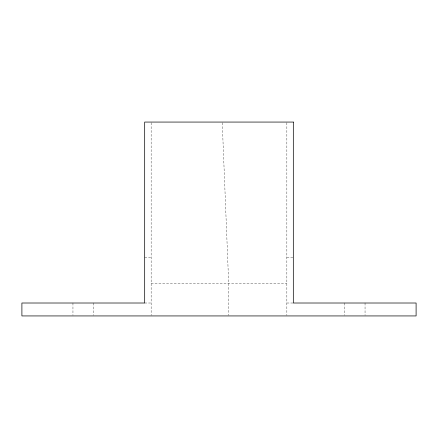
<?xml version="1.0" encoding="UTF-8"?>
<svg xmlns="http://www.w3.org/2000/svg" width="438" height="438" viewBox="0 0 438 438"><rect width="100%" height="100%" fill="white"/><g stroke="black" fill="none" stroke-linecap="round" stroke-linejoin="round"><path stroke-width="0.33" stroke-dasharray="2.19 1.64" d="M144.682 257.774L151.148 257.774M286.852 257.774L293.318 257.774M151.148 283.621L286.852 283.621M144.682 303.008L151.148 303.008M286.852 303.008L293.318 303.008M222.258 122.749L228.691 283.621L228.691 315.261M365.046 303.008L365.046 315.256M344.367 303.008L344.367 315.256M286.852 122.749L286.852 315.25M151.148 122.749L151.148 315.261M93.633 303.008L93.628 315.256M72.954 303.008L72.954 315.256"/><path stroke-width="0.66" d="M293.318 122.065L144.682 122.065L144.682 303.008L21.9 303.008L21.9 315.935L416.1 315.935L416.1 303.008L293.318 303.008L293.318 122.065"/></g></svg>
